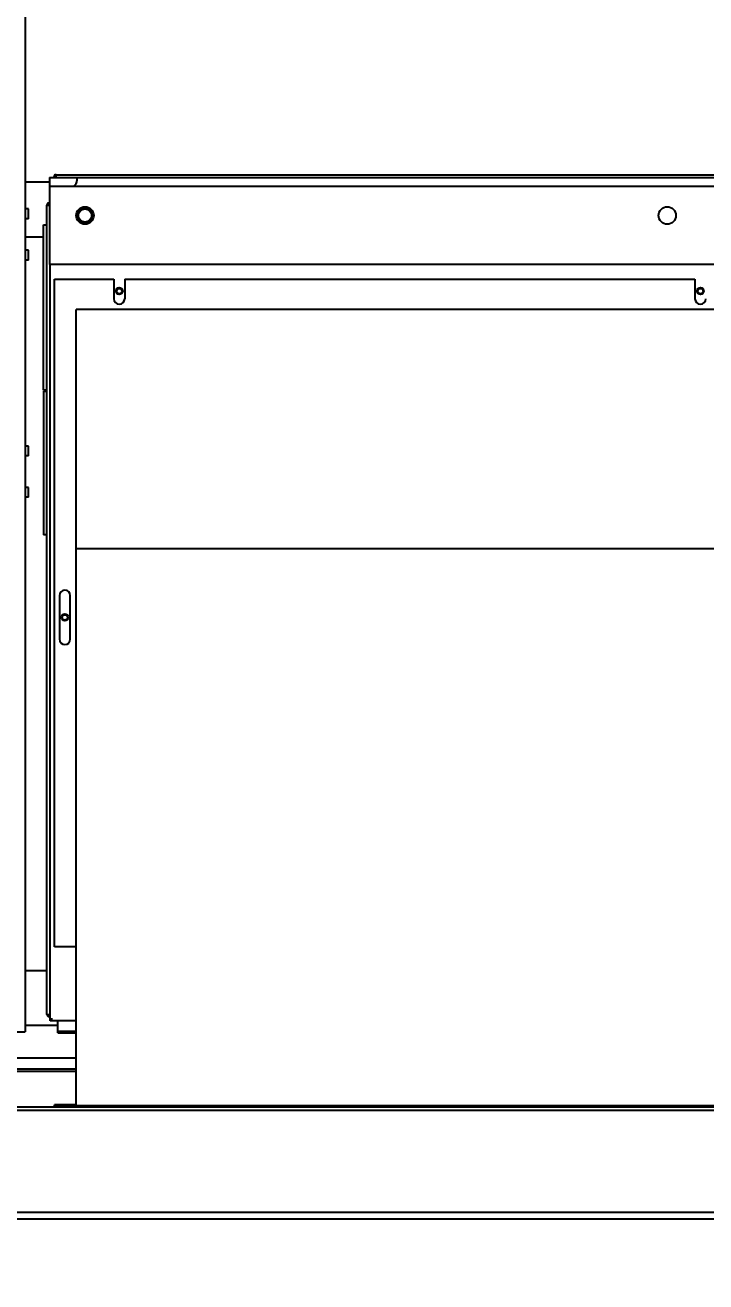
# Model space of a CAD drawing. Header units: feet. Extents: x -1522 to 974, y -3833 to 696.
# Drawn here: x 28.802 to 30.854, y 6.952 to 10.743 of the extents above; entities that cross this region are included whole.
import ezdxf

# ---------------------------------------------------------------- set-up
doc = ezdxf.new("R2010")
doc.units = ezdxf.units.FT
doc.header["$MEASUREMENT"] = 0
doc.layers.add('E-EQPM-XFMR-1500V', color=141, linetype='Continuous')
doc.layers.add('G-NPLT', color=67, linetype='Continuous', plot=False)
doc.styles.add('NEI-A', font='arial.ttf')

# ---------------------------------------------------------------- blocks, each defined once
blk = doc.blocks.new('INV SKID')
at = {"layer": 'E-EQPM-XFMR-1500V', "linetype": 'Continuous'}
for p, q in [((-7.4229, -0.0155), (-7.4229, -3.4211)), ((-7.3491, -0.8587), (-7.4229, -0.8587)), ((-7.3491, -0.844), (-7.3491, -1.1064)), ((-7.3491, -0.844), (-1.4436, -0.844)), ((-7.3491, -0.8702), (-1.4436, -0.8702)), ((-7.336, -0.8423), (-7.336, -0.844)), ((-7.331, -0.8423), (-7.331, -0.844)), ((-7.3294, -0.844), (-7.3294, -0.8358)), ((-7.3294, -0.8358), (-3.4318, -0.8358)), ((-7.2671, -0.844), (-7.2671, -0.8538)), ((-7.4131, -0.9391), (-7.4229, -0.9391)), ((-7.4131, -0.9686), (-7.4131, -0.9391)), ((-7.3573, -3.3686), (-7.3573, -0.9276)), ((-7.3573, -0.9276), (-7.3491, -0.9276)), ((-7.3491, -0.9211), (-7.3507, -0.9211)), ((-7.3491, -0.926), (-7.3507, -0.926)), ((-7.4131, -0.9686), (-7.4229, -0.9686)), ((-7.4229, -1.0228), (-7.3671, -1.0228)), ((-7.3671, -1.4854), (-7.3671, -0.9867)), ((-7.3671, -0.9867), (-7.3573, -0.9867)), ((-7.4131, -1.0638), (-7.4229, -1.0638)), ((-7.4131, -1.0933), (-7.4229, -1.0933)), ((-7.4131, -1.0933), (-7.4131, -1.0638)), ((-1.4436, -1.1064), (-7.3491, -1.1064)), ((-7.3474, -3.3882), (-7.3474, -1.1064)), ((-7.3343, -3.1651), (-7.3343, -1.1507)), ((-7.3343, -1.1507), (-7.1555, -1.1507)), ((-7.1555, -1.1507), (-7.1555, -1.2098)), ((-7.1227, -1.1507), (-7.1227, -1.2098)), ((-7.1227, -1.1507), (-5.4035, -1.1507)), ((-5.4035, -1.1507), (-5.4035, -1.2098)), ((-7.2687, -3.6409), (-7.2687, -1.2426)), ((-3.6302, -1.2426), (-7.2687, -1.2426)), ((-7.3573, -1.4854), (-7.3671, -1.4854)), ((-7.3671, -1.4886), (-7.3671, -1.9217)), ((-7.3671, -1.4886), (-7.3573, -1.4886)), ((-7.4131, -1.6543), (-7.4229, -1.6543)), ((-7.4131, -1.6838), (-7.4131, -1.6543)), ((-7.4131, -1.6838), (-7.4229, -1.6838)), ((-7.4131, -1.779), (-7.4229, -1.779)), ((-7.4131, -1.8085), (-7.4131, -1.779)), ((-7.4131, -1.8085), (-7.4229, -1.8085)), ((-7.3573, -1.9217), (-7.3671, -1.9217)), ((-3.6302, -1.9644), (-7.2687, -1.9644)), ((-7.3196, -2.1054), (-7.3196, -2.2367)), ((-7.2867, -2.2367), (-7.2867, -2.1054)), ((-7.2687, -3.1651), (-7.3343, -3.1651)), ((-7.3573, -3.2373), (-7.4229, -3.2373)), ((-7.3573, -3.3686), (-7.3474, -3.3686)), ((-7.3507, -3.3702), (-7.3474, -3.3702)), ((-7.4229, -3.4014), (-7.3245, -3.4014)), ((-7.3507, -3.3751), (-7.3474, -3.3751)), ((-7.3474, -3.3817), (-7.3409, -3.3817)), ((-7.2687, -3.3882), (-7.3474, -3.3882)), ((-7.3245, -3.4194), (-7.3245, -3.3882)), ((-7.482, -3.4211), (-7.4229, -3.4211)), ((-7.3245, -3.4243), (-7.3245, -3.4194)), ((-7.3245, -3.4194), (-7.3112, -3.4194)), ((-7.3245, -3.4243), (-7.2687, -3.4243)), ((-7.3112, -3.4194), (-7.2687, -3.4194)), ((-7.8182, -3.4998), (-7.2687, -3.4998)), ((-7.8182, -3.5326), (-7.2687, -3.5326)), ((-7.2687, -3.5408), (-7.8182, -3.5408)), ((-9.3537, -3.6573), (9.3537, -3.6573)), ((-9.1273, -3.6474), (-0.2887, -3.6474)), ((-7.3343, -3.6441), (-7.3343, -3.6409)), ((-7.2687, -3.6409), (-7.3343, -3.6409)), ((-3.5646, -3.6441), (-7.3343, -3.6441)), ((-7.1325, -3.6441), (-7.1325, -3.6474)), ((-7.1325, -3.6441), (-7.1325, -3.6474)), ((-9.3537, -3.9854), (9.3537, -3.9854))]:
    blk.add_line(p, q, dxfattribs=at)
at = {"layer": 'E-EQPM-XFMR-1500V'}
blk.add_lwpolyline([(-9.9049, 3.9674), (9.9049, 3.9674), (9.9049, -3.9657), (-9.9049, -3.9657)], close=True, dxfattribs=at)
at = {"layer": 'E-EQPM-XFMR-1500V', "linetype": 'Continuous'}
for centre, radius in [((-7.2425, -0.9588), 0.0262), ((-7.2425, -0.9588), 0.023), ((-7.2425, -0.9588), 0.0197), ((-5.4872, -0.9588), 0.0262), ((-7.1391, -1.1868), 0.0105), ((-7.1391, -1.1868), 0.0082), ((-5.3871, -1.1868), 0.0105), ((-5.3871, -1.1868), 0.0082), ((-7.3031, -2.1711), 0.0105), ((-7.3031, -2.1711), 0.0082)]:
    blk.add_circle(centre, radius, dxfattribs=at)
for centre, radius, start, end in [((-7.3294, -0.8423), 0.00656, 90, 180), ((-7.3294, -0.8423), 0.00164, 90, 180), ((-7.3507, -0.9276), 0.00656, 90, 180), ((-7.3507, -0.9276), 0.00164, 90, 180), ((-7.1391, -1.2098), 0.0164, 180, 0), ((-5.3871, -1.2098), 0.0164, 180, 0), ((-7.3031, -2.1054), 0.0164, 0, 180), ((-7.3031, -2.2367), 0.0164, 180, 0), ((-7.3507, -3.3686), 0.00656, 180, 270), ((-7.3507, -3.3686), 0.00164, 180, 270)]:
    blk.add_arc(centre, radius, start, end, dxfattribs=at)
blk.add_ellipse((-7.2807, -0.8538), major_axis=(0, 0.0164), ratio=0.833333, start_param=-3.141593, end_param=-1.570796, dxfattribs=at)

msp = doc.modelspace()

# ---------------------------------------------------------------- block references
msp.add_blockref('INV SKID', (36.22501, 11.12722))

# ---------------------------------------------------------------- texts
at = {"layer": 'G-NPLT', "insert": (-1524.03887, 222.65943), "char_height": 50.15749436, "attachment_point": 1, "style": 'NEI-A'}
msp.add_mtext_dynamic_manual_height_columns('\\pxi-5,l5,ql;THIS INVERTER NEEDS TO BE UPDATED WITH THE CORRECT INVERTER JOB SPECIFIC. GET FROM THE INVERTER XREF.', width=1665.7235448, gutter_width=214.91157, heights=[0], dxfattribs=at)

doc.saveas('drawing.dxf')
